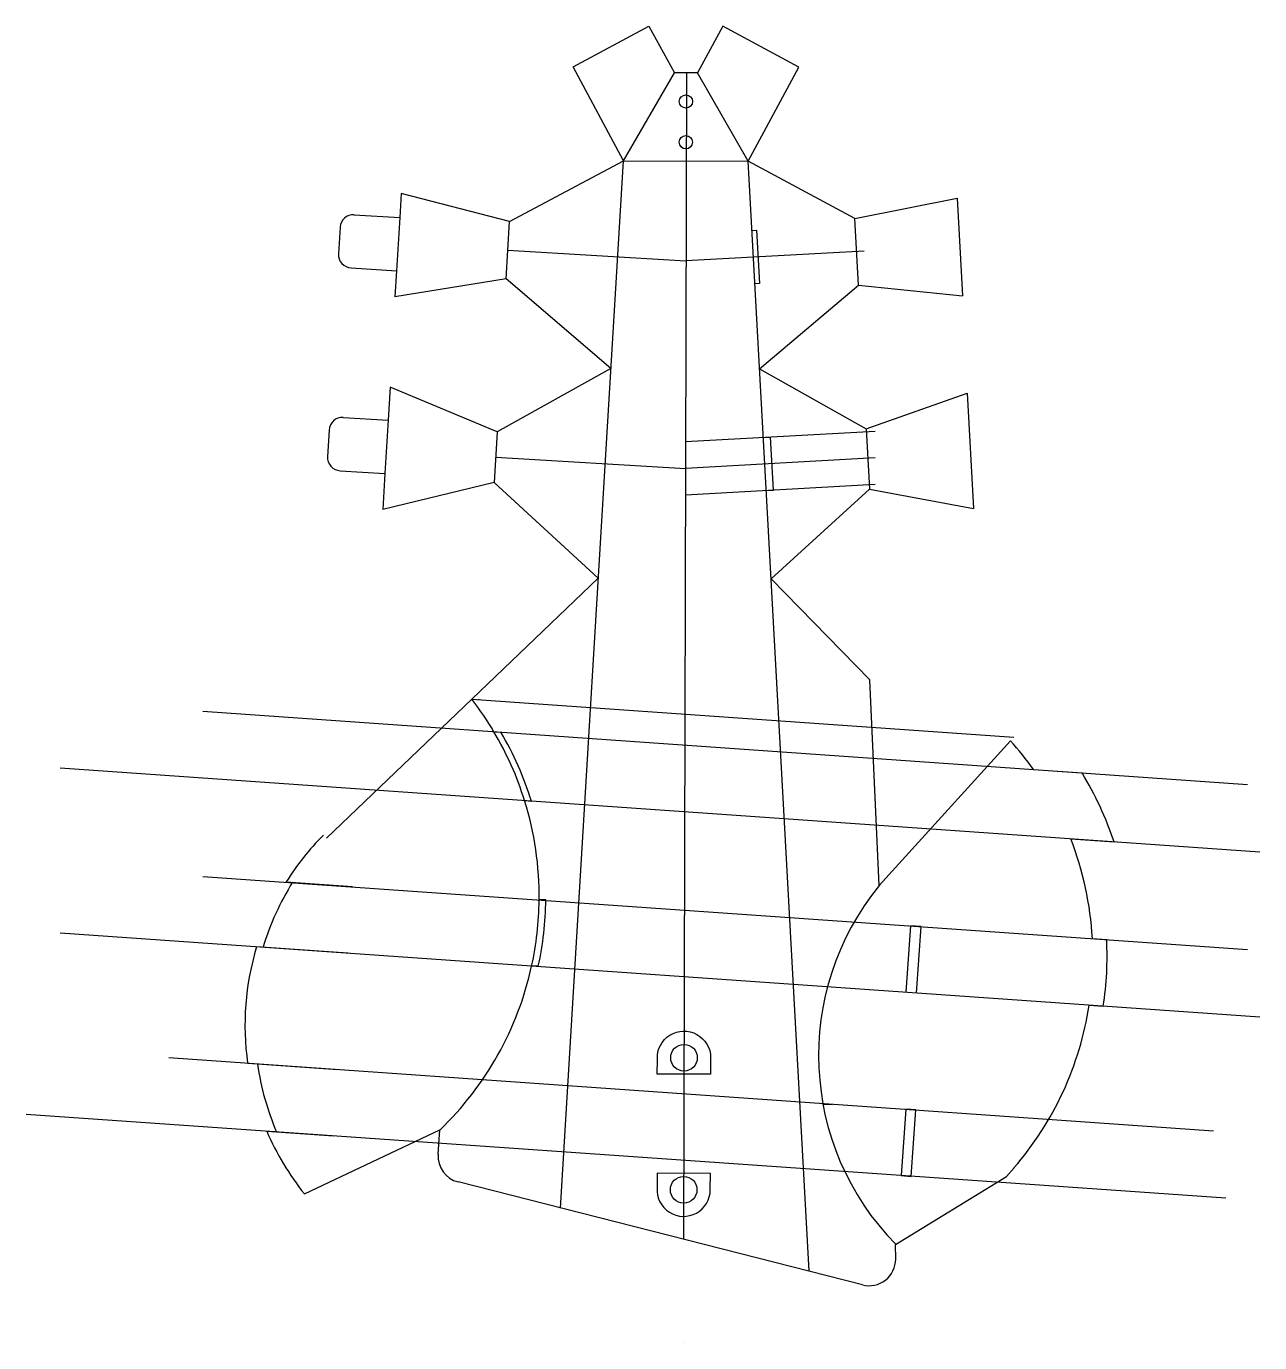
# Model space of a CAD drawing. Header units: millimetres. Extents: x -98 to 87, y -88 to 109.
import ezdxf

# ---------------------------------------------------------------- set-up
doc = ezdxf.new("R2010")
doc.units = ezdxf.units.MM
doc.layers.get('0').update_dxf_attribs({"linetype": 'CONTINUOUS'})

msp = doc.modelspace()

# ---------------------------------------------------------------- linework, layer by layer
for p, q in [((-16.2, 103.17), (-4.83, 109.24)), ((-4.83, 109.24), (-1, 102.24)), ((6.29, 109.24), (2.47, 102.24)), ((17.68, 103.08), (6.29, 109.24)), ((-8.67, 89.05), (-16.2, 103.17)), ((10.08, 89), (17.68, 103.08)), ((-8.67, 89.05), (-1, 102.24)), ((2.47, 102.24), (-1, 102.24)), ((0.8, 102.24), (0.37, -72.88)), ((10.08, 89), (2.47, 102.24)), ((-25.76, 79.94), (-8.67, 89.05)), ((-18.09, -68.18), (-8.67, 89.05)), ((-8.67, 89.05), (10.08, 89)), ((26.09, 80.36), (10.08, 89)), ((19.24, -77.68), (10.08, 89)), ((-42.05, 84.13), (-42.26, 80.54)), ((-25.76, 79.94), (-42.05, 84.13)), ((26.09, 80.36), (41.46, 83.42)), ((41.46, 83.42), (42.27, 68.75)), ((-51.21, 79.07), (-51.45, 75.08)), ((-49.1, 80.95), (-42.26, 80.54)), ((-42.26, 80.54), (-42.74, 72.55)), ((-26.28, 71.33), (-25.76, 79.94)), ((26.64, 70.39), (26.09, 80.36)), ((10.66, 78.58), (11.32, 78.62)), ((11.32, 78.62), (11.76, 70.63)), ((-26.02, 75.63), (0.73, 74.03)), ((27.49, 75.5), (0.73, 74.03)), ((-49.57, 72.96), (-42.73, 72.55)), ((-42.74, 72.55), (-42.98, 68.63)), ((-26.28, 71.33), (-42.98, 68.63)), ((-10.54, 57.87), (-26.28, 71.33)), ((11.76, 70.63), (11.1, 70.6)), ((11.8, 57.81), (26.64, 70.39)), ((26.64, 70.39), (42.27, 68.75)), ((-10.54, 57.87), (-27.61, 48.38)), ((11.8, 57.81), (27.78, 48.82)), ((-43.7, 55.05), (-44, 50.11)), ((-27.61, 48.38), (-43.7, 55.05)), ((27.78, 48.82), (42.98, 54.14)), ((42.98, 54.14), (43.93, 36.85)), ((-50.74, 50.51), (-44, 50.11)), ((-44, 50.11), (-44.47, 42.12)), ((-52.86, 48.63), (-53.1, 44.64)), ((-27.61, 48.38), (-28.06, 40.76)), ((29.15, 48.43), (0.65, 46.86)), ((12.36, 47.5), (13.38, 47.57)), ((13.38, 47.57), (13.82, 39.58)), ((27.78, 48.82), (28.28, 39.75)), ((-27.83, 44.57), (0.65, 42.86)), ((29.15, 44.43), (0.65, 42.86)), ((-51.22, 42.52), (-44.47, 42.12)), ((-44.47, 42.12), (-44.8, 36.7)), ((-28.06, 40.76), (-44.8, 36.7)), ((-12.43, 26.37), (-28.06, 40.76)), ((29.15, 40.43), (0.65, 38.86)), ((12.8, 39.53), (13.82, 39.58)), ((13.53, 26.31), (28.28, 39.75)), ((28.28, 39.75), (43.93, 36.85)), ((-31.43, 8.22), (-12.43, 26.37)), ((28.36, 11.13), (13.53, 26.31)), ((29.77, -19.73), (28.36, 11.13)), ((-53.27, -12.64), (-31.43, 8.22)), ((-31.43, 8.22), (49.99, 2.53)), ((-71.85, 6.4), (85.06, -4.59)), ((-28.11, 3.33), (-27.06, 3.26)), ((29.77, -19.73), (49.49, 1.98)), ((86.9, -14.74), (-93.26, -2.13)), ((52.93, -2.34), (60.24, -2.85)), ((-23.5, -7.01), (-22.48, -7.08)), ((58.53, -12.75), (65.03, -13.21)), ((-71.85, -18.38), (85.06, -29.36)), ((-49.36, -19.95), (-59.33, -19.25)), ((-20.31, -21.91), (-21.31, -21.91)), ((86.9, -39.51), (-93.26, -26.9)), ((34.47, -25.82), (33.77, -35.79)), ((35.99, -25.92), (34.47, -25.82)), ((35.99, -25.92), (35.29, -35.9)), ((-50.06, -29.93), (-63.76, -28.97)), ((61.77, -27.73), (63.92, -27.88)), ((-21.44, -31.86), (-22.44, -31.86)), ((61.29, -37.72), (63.41, -37.87)), ((-76.93, -45.59), (79.98, -56.57)), ((-65.09, -46.42), (-51.53, -47.37)), ((22.67, -52.7), (21.31, -52.61)), ((33.73, -53.33), (33.03, -63.31)), ((35.28, -53.44), (33.73, -53.33)), ((81.82, -66.72), (-98.34, -54.12)), ((34.58, -63.42), (35.28, -53.44)), ((-62.22, -56.64), (-52.22, -57.34)), ((-56.56, -66.06), (-36.25, -56.46)), ((-36.5, -60.11), (-36.25, -56.46)), ((50, -62.15), (48.88, -63.45)), ((27.24, -79.72), (-33.49, -64.26)), ((32.22, -73.63), (48.88, -63.45)), ((33.03, -63.31), (34.58, -63.42)), ((32.23, -75.83), (32.22, -73.63)), ((0.33, -88.39), (0.33, -88.39))]:
    msp.add_line(p, q)
for points in [[(-3.56, -45.81, -1.024794), (4.44, -45.61), (4.44, -48.09), (-3.57, -48.1)], [(-3.61, -62.92), (-3.61, -65.2, 1.024794), (4.39, -65.45), (4.4, -62.97)]]:
    msp.add_lwpolyline(points, format="xyb", close=True)
for centre, radius in [((0.73, 97.95), 1), ((0.71, 91.83), 1), ((0.44, -45.61), 2), ((0.39, -65.43), 2)]:
    msp.add_circle(centre, radius)
for centre, radius, start, end in [((-49.22, 78.95), 2, 86.578, 176.5753), ((-49.45, 74.96), 2, 176.5753, 266.578), ((-50.86, 48.51), 2, 86.578, 176.5753), ((-51.1, 44.52), 2, 176.5753, 266.578), ((-69.85, -21.44), 48.54, 30.6817, 37.6628), ((-68.85, -21.44), 48.54, 37.5526, 37.6628), ((-69.85, -21.44), 48.54, 17.2847, 30.6817), ((-68.85, -21.44), 48.54, 17.1963, 30.5816), ((13.3, -30.38), 48.54, 35.2837, 41.7955), ((14.3, -30.38), 53.56, 18.6963, 30.9298), ((-69.85, -21.44), 48.54, -0.5632, 17.2847), ((-25.09, -40.71), 40.41, 135.091, 147.9372), ((13.3, -30.38), 48.54, 3.1281, 21.2865), ((-24.09, -40.71), 40.41, 147.9372, 163.1148), ((61.06, -45.31), 40.41, 140.721, 224.484), ((-69.85, -21.44), 48.54, 347.6013, 359.4368), ((-68.85, -21.44), 48.54, 347.6013, 359.4368), ((-25.09, -40.71), 40.41, 163.1148, 188.1252), ((14.3, -30.38), 49.68, -8.6721, 2.883), ((-69.85, -21.44), 48.54, 313.8173, 347.6013), ((13.3, -30.38), 48.54, 319.1149, 351.301), ((-23.61, -40.85), 40.41, 188.1252, 203.2257), ((-25.09, -40.71), 40.41, 203.2257, 218.854), ((-32.51, -60.39), 4, 176.0378, 255.7247), ((28.23, -75.84), 4, -104.2753, 0.0814)]:
    msp.add_arc(centre, radius, start, end)

doc.saveas('drawing.dxf')
